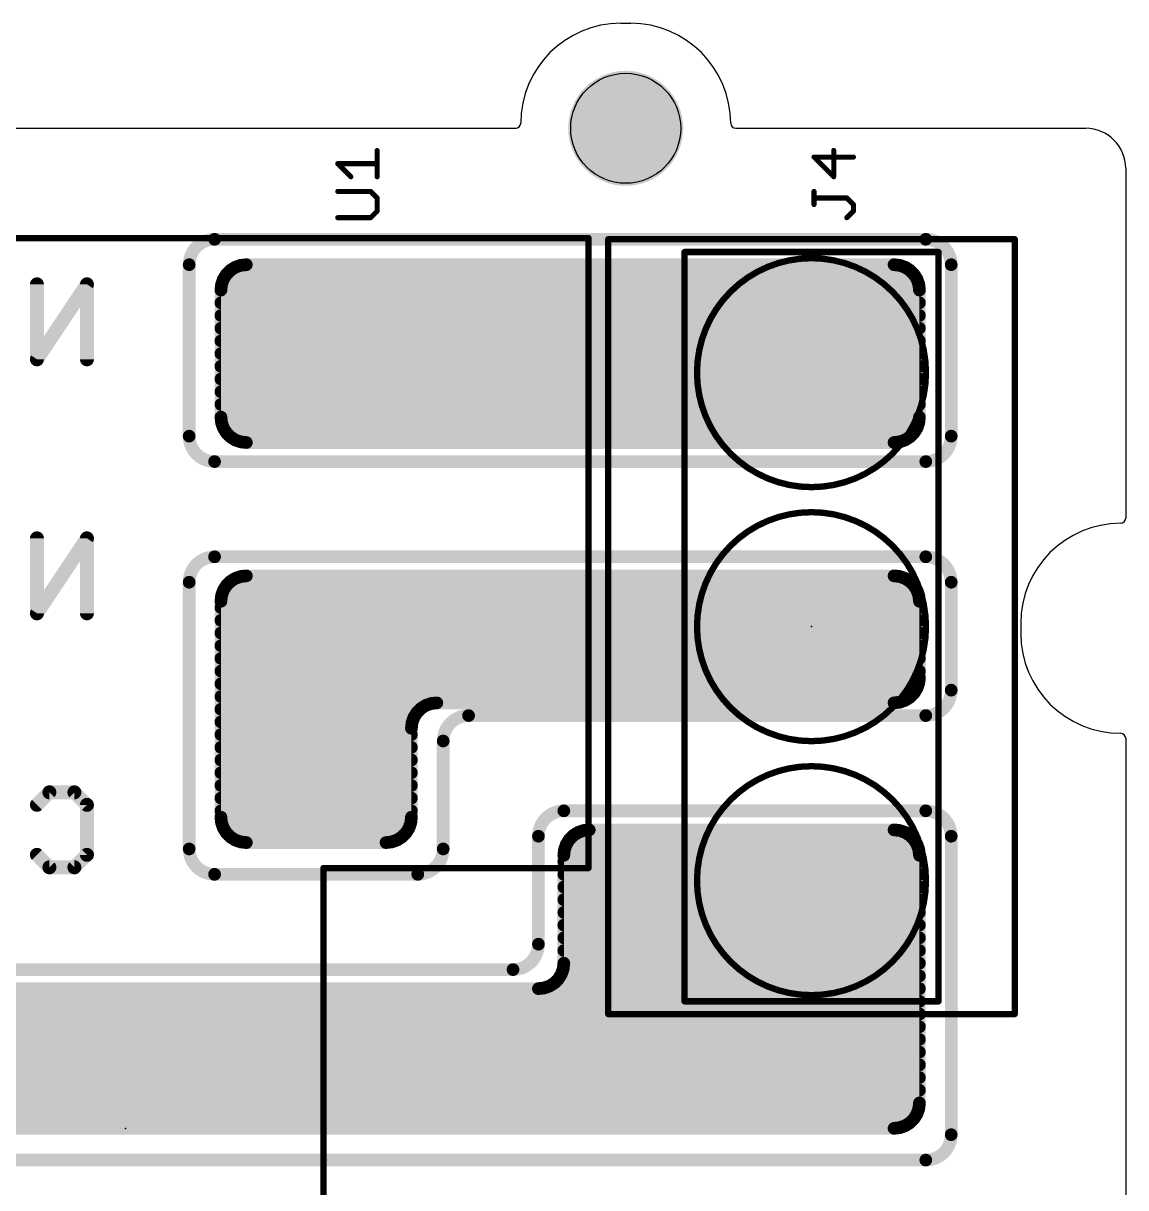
# Model space of a CAD drawing. Extents: x -22.1 to 22.4, y -22.1 to 22.1.
# Drawn here: x -2.05 to 20, y -1.19 to 22.1 of the extents above; entities that cross this region are included whole.
import ezdxf

# ---------------------------------------------------------------- set-up
doc = ezdxf.new("R2010")
doc.units = 0
for name, color, linetype in [('16', 132, 'CONTINUOUS'), ('17', 122, 'CONTINUOUS'), ('20', 40, 'CONTINUOUS'), ('21', 251, 'CONTINUOUS'), ('22', 140, 'CONTINUOUS'), ('23', 53, 'CONTINUOUS'), ('25', 251, 'CONTINUOUS'), ('30', 140, 'CONTINUOUS')]:
    doc.layers.add(name, color=color, linetype=linetype)

# ---------------------------------------------------------------- blocks, each defined once
blk = doc.blocks.new('SQUAREP')
blk.add_solid([(-0.5, -0.5), (0.5, -0.5), (-0.5, 0.5), (0.5, 0.5)])
blk = doc.blocks.new('ROUNDP')
at = {"const_width": 0.5}
blk.add_lwpolyline([(0, -0.25, 1), (0, 0.25, 1), (0, -0.25)], format="xyb", dxfattribs=at)

msp = doc.modelspace()

# ---------------------------------------------------------------- linework, layer by layer
at = {"layer": '16'}
for points, const_width in [([(1.778, 17.78, 0.4142), (1.27, 17.272)], 0.254), ([(1.778, 17.8435, 1), (1.778, 17.7165)], 0.127), ([(1.778, 17.7165, 1), (1.778, 17.8435)], 0.127), ([(16.51, 17.272, 0.4142), (16.002, 17.78)], 0.254), ([(16.002, 17.8435, 1), (16.002, 17.7165)], 0.127), ([(16.002, 17.7165, 1), (16.002, 17.8435)], 0.127), ([(1.3335, 17.272, 1), (1.2065, 17.272)], 0.127), ([(1.2065, 17.272, 1), (1.3335, 17.272)], 0.127), ([(16.5735, 17.272, 1), (16.4465, 17.272)], 0.127), ([(16.4465, 17.272, 1), (16.5735, 17.272)], 0.127), ([(1.27, 13.843, 0.4142), (1.778, 13.335)], 0.254), ([(1.3335, 13.843, 1), (1.2065, 13.843)], 0.127), ([(1.2065, 13.843, 1), (1.3335, 13.843)], 0.127), ([(16.002, 13.335, 0.4142), (16.51, 13.843)], 0.254), ([(16.5735, 13.843, 1), (16.4465, 13.843)], 0.127), ([(16.4465, 13.843, 1), (16.5735, 13.843)], 0.127), ([(1.778, 13.3985, 1), (1.778, 13.2715)], 0.127), ([(1.778, 13.2715, 1), (1.778, 13.3985)], 0.127), ([(16.002, 13.3985, 1), (16.002, 13.2715)], 0.127), ([(16.002, 13.2715, 1), (16.002, 13.3985)], 0.127), ([(1.778, 11.43, 0.4142), (1.27, 10.922)], 0.254), ([(1.778, 11.4935, 1), (1.778, 11.3665)], 0.127), ([(1.778, 11.3665, 1), (1.778, 11.4935)], 0.127), ([(16.51, 10.922, 0.4142), (16.002, 11.43)], 0.254), ([(16.002, 11.4935, 1), (16.002, 11.3665)], 0.127), ([(16.002, 11.3665, 1), (16.002, 11.4935)], 0.127), ([(1.3335, 10.922, 1), (1.2065, 10.922)], 0.127), ([(1.2065, 10.922, 1), (1.3335, 10.922)], 0.127), ([(16.5735, 10.922, 1), (16.4465, 10.922)], 0.127), ([(16.4465, 10.922, 1), (16.5735, 10.922)], 0.127), ([(16.002, 8.255, 0.4142), (16.51, 8.763)], 0.254), ([(16.5735, 8.763, 1), (16.4465, 8.763)], 0.127), ([(16.4465, 8.763, 1), (16.5735, 8.763)], 0.127), ([(6.858, 8.255, 0.4142), (6.35, 7.747)], 0.254), ([(6.858, 8.3185, 1), (6.858, 8.1915)], 0.127), ([(6.858, 8.1915, 1), (6.858, 8.3185)], 0.127), ([(16.002, 8.3185, 1), (16.002, 8.1915)], 0.127), ([(16.002, 8.1915, 1), (16.002, 8.3185)], 0.127), ([(6.4135, 7.747, 1), (6.2865, 7.747)], 0.127), ([(6.2865, 7.747, 1), (6.4135, 7.747)], 0.127), ([(8.763, 6.35, 0.4142), (8.255, 5.842)], 0.254), ([(8.763, 6.4135, 1), (8.763, 6.2865)], 0.127), ([(8.763, 6.2865, 1), (8.763, 6.4135)], 0.127), ([(16.51, 5.842, 0.4142), (16.002, 6.35)], 0.254), ([(16.002, 6.4135, 1), (16.002, 6.2865)], 0.127), ([(16.002, 6.2865, 1), (16.002, 6.4135)], 0.127), ([(8.3185, 5.842, 1), (8.1915, 5.842)], 0.127), ([(8.1915, 5.842, 1), (8.3185, 5.842)], 0.127), ([(16.5735, 5.842, 1), (16.4465, 5.842)], 0.127), ([(16.4465, 5.842, 1), (16.5735, 5.842)], 0.127), ([(1.27, 5.588, 0.4142), (1.778, 5.08)], 0.254), ([(1.3335, 5.588, 1), (1.2065, 5.588)], 0.127), ([(1.2065, 5.588, 1), (1.3335, 5.588)], 0.127), ([(5.842, 5.08, 0.4142), (6.35, 5.588)], 0.254), ([(6.4135, 5.588, 1), (6.2865, 5.588)], 0.127), ([(6.2865, 5.588, 1), (6.4135, 5.588)], 0.127), ([(1.778, 5.1435, 1), (1.778, 5.0165)], 0.127), ([(1.778, 5.0165, 1), (1.778, 5.1435)], 0.127), ([(5.842, 5.1435, 1), (5.842, 5.0165)], 0.127), ([(5.842, 5.0165, 1), (5.842, 5.1435)], 0.127), ([(7.747, 3.175, 0.4142), (8.255, 3.683)], 0.254), ([(8.3185, 3.683, 1), (8.1915, 3.683)], 0.127), ([(8.1915, 3.683, 1), (8.3185, 3.683)], 0.127), ([(7.747, 3.2385, 1), (7.747, 3.1115)], 0.127), ([(7.747, 3.1115, 1), (7.747, 3.2385)], 0.127), ([(16.002, -0.635, 0.4142), (16.51, -0.127)], 0.254), ([(16.5735, -0.127, 1), (16.4465, -0.127)], 0.127), ([(16.4465, -0.127, 1), (16.5735, -0.127)], 0.127), ([(16.002, -0.5715, 1), (16.002, -0.6985)], 0.127), ([(16.002, -0.6985, 1), (16.002, -0.5715)], 0.127)]:
    msp.add_lwpolyline(points, format="xyb", dxfattribs=dict(at, const_width=const_width))
at = {"layer": '16', "const_width": 0.254}
for points in [[(1.778, 17.78), (16.002, 17.78)], [(1.27, 13.843), (1.27, 17.272)], [(16.51, 17.272), (16.51, 13.843)], [(16.002, 13.335), (1.778, 13.335)], [(1.778, 11.43), (16.002, 11.43)], [(1.27, 5.588), (1.27, 10.922)], [(16.51, 10.922), (16.51, 8.763)], [(16.002, 8.255), (6.858, 8.255)], [(6.35, 7.747), (6.35, 5.588)], [(16.002, 6.35), (8.763, 6.35)], [(8.255, 5.842), (8.255, 3.683)], [(16.51, -0.127), (16.51, 5.842)], [(5.842, 5.08), (1.778, 5.08)], [(7.747, 3.175), (-10.795, 3.175)], [(-16.002, -0.635), (16.002, -0.635)]]:
    msp.add_lwpolyline(points, dxfattribs=at)
at = {"layer": '20'}
for p, q in [((9.9, 22.1), (10.1, 22.1)), ((-7.8, 20), (7.8, 20)), ((12.2, 20), (19.2, 20)), ((20, 19.2), (20, 12.2)), ((17.9, 10.1), (17.9, 9.9)), ((20, 7.8), (20, -7.8))]:
    msp.add_line(p, q, dxfattribs=at)
msp.add_circle((10, 20), 1.1, dxfattribs=at)
for centre, radius, start, end in [((9.9, 20.1), 2, 90, 180), ((10.1, 20.1), 2, 0, 90), ((7.8, 20.1), 0.1, 270, 0), ((12.2, 20.1), 0.1, 180, 270), ((19.2, 19.2), 0.8, 0, 90), ((19.9, 12.2), 0.1, 270, 0), ((19.9, 10.1), 2, 90, 180), ((19.9, 9.9), 2, 180, 270), ((19.9, 7.8), 0.1, 0, 90)]:
    msp.add_arc(centre, radius, start, end, dxfattribs=at)
at = {"layer": '21', "const_width": 0.127}
for points in [[(-18.145, 17.805), (9.255, 17.805)], [(9.255, 17.805), (9.255, 5.205)], [(9.652, 17.78), (17.78, 17.78)], [(9.652, 2.286), (9.652, 17.78)], [(17.78, 17.78), (17.78, 2.286)], [(11.176, 17.526), (16.256, 17.526)], [(11.176, 2.54), (11.176, 17.526)], [(16.256, 17.526), (16.256, 2.54)], [(9.255, 5.205), (3.955, 5.205)], [(3.955, 5.205), (3.955, -13.995)], [(16.256, 2.54), (11.176, 2.54)], [(17.78, 2.286), (9.652, 2.286)]]:
    msp.add_lwpolyline(points, dxfattribs=at)
at = {"layer": '21'}
for points, const_width in [([(9.2868, 17.805, 1), (9.2233, 17.805)], 0.0635), ([(9.255, 17.7733, 1), (9.255, 17.8367)], 0.0635), ([(9.652, 17.8117, 1), (9.652, 17.7483)], 0.0635), ([(9.6838, 17.78, 1), (9.6203, 17.78)], 0.0635), ([(17.8117, 17.78, 1), (17.7483, 17.78)], 0.0635), ([(17.78, 17.7483, 1), (17.78, 17.8117)], 0.0635), ([(11.2078, 17.526, 1), (11.1442, 17.526)], 0.0635), ([(11.176, 17.5577, 1), (11.176, 17.4943)], 0.0635), ([(13.716, 12.8235, 1), (13.716, 17.4025, 1), (13.716, 12.8235)], 0.127), ([(16.2877, 17.526, 1), (16.2243, 17.526)], 0.0635), ([(16.256, 17.4943, 1), (16.256, 17.5577)], 0.0635), ([(13.716, 7.7435, 1), (13.716, 12.3225, 1), (13.716, 7.7435)], 0.127), ([(13.716, 2.6635, 1), (13.716, 7.2425, 1), (13.716, 2.6635)], 0.127), ([(3.9868, 5.205, 1), (3.9232, 5.205)], 0.0635), ([(3.955, 5.2367, 1), (3.955, 5.1733)], 0.0635), ([(9.2233, 5.205, 1), (9.2868, 5.205)], 0.0635), ([(9.255, 5.1733, 1), (9.255, 5.2367)], 0.0635), ([(11.176, 2.5718, 1), (11.176, 2.5082)], 0.0635), ([(11.1442, 2.54, 1), (11.2078, 2.54)], 0.0635), ([(16.2243, 2.54, 1), (16.2877, 2.54)], 0.0635), ([(16.256, 2.5082, 1), (16.256, 2.5718)], 0.0635), ([(9.652, 2.3178, 1), (9.652, 2.2542)], 0.0635), ([(17.78, 2.2542, 1), (17.78, 2.3178)], 0.0635), ([(9.6203, 2.286, 1), (9.6838, 2.286)], 0.0635), ([(17.7483, 2.286, 1), (17.8117, 2.286)], 0.0635)]:
    msp.add_lwpolyline(points, format="xyb", dxfattribs=dict(at, const_width=const_width))
at = {"layer": '22', "const_width": 0.2794}
for points in [[(-0.7747, 16.8796), (-1.7746, 15.3797)], [(-1.7746, 15.3797), (-1.7746, 16.8796)], [(-0.7747, 15.3797), (-0.7747, 16.8796)], [(-0.7747, 11.7996), (-1.7746, 10.2997)], [(-1.7746, 10.2997), (-1.7746, 11.7996)], [(-0.7747, 10.2997), (-0.7747, 11.7996)], [(-1.7746, 6.4696), (-1.5246, 6.7196)], [(-1.5246, 6.7196), (-1.0247, 6.7196)], [(-1.0247, 6.7196), (-0.7747, 6.4696)], [(-0.7747, 6.4696), (-0.7747, 5.4697)], [(-1.5246, 5.2197), (-1.7746, 5.4697)], [(-0.7747, 5.4697), (-1.0247, 5.2197)], [(-1.0247, 5.2197), (-1.5246, 5.2197)]]:
    msp.add_lwpolyline(points, dxfattribs=at)
at = {"layer": '22', "const_width": 0.1397}
for points in [[(-1.7048, 16.8796, 1), (-1.8445, 16.8796)], [(-0.7049, 16.8796, 1), (-0.8446, 16.8796)], [(-0.7166, 16.8408, 1), (-0.8328, 16.9183)], [(-1.8327, 15.4184, 1), (-1.7165, 15.341)], [(-1.8445, 15.3797, 1), (-1.7048, 15.3797)], [(-0.8446, 15.3797, 1), (-0.7049, 15.3797)], [(-1.7048, 11.7996, 1), (-1.8445, 11.7996)], [(-0.7049, 11.7996, 1), (-0.8446, 11.7996)], [(-0.7166, 11.7608, 1), (-0.8328, 11.8383)], [(-1.8327, 10.3384, 1), (-1.7165, 10.261)], [(-1.8445, 10.2997, 1), (-1.7048, 10.2997)], [(-0.8446, 10.2997, 1), (-0.7049, 10.2997)], [(-1.5246, 6.7894, 1), (-1.5246, 6.6497)], [(-1.4752, 6.6702, 1), (-1.574, 6.769)], [(-0.9753, 6.769, 1), (-1.0741, 6.6702)], [(-1.0247, 6.6497, 1), (-1.0247, 6.7894)], [(-1.824, 6.519, 1), (-1.7252, 6.4202)], [(-0.7049, 6.4696, 1), (-0.8446, 6.4696)], [(-0.8241, 6.4202, 1), (-0.7253, 6.519)], [(-1.7252, 5.5191, 1), (-1.824, 5.4203)], [(-0.7253, 5.4203, 1), (-0.8241, 5.5191)], [(-1.5246, 5.2896, 1), (-1.5246, 5.1499)], [(-1.0247, 5.1499, 1), (-1.0247, 5.2896)], [(-0.8446, 5.4697, 1), (-0.7049, 5.4697)], [(-1.574, 5.1703, 1), (-1.4752, 5.2691)], [(-1.0741, 5.2691, 1), (-0.9753, 5.1703)]]:
    msp.add_lwpolyline(points, format="xyb", dxfattribs=at)
at = {"layer": '23'}
for p in [(13.716, 10.033), (0, 0)]:
    msp.add_point(p, dxfattribs=at)
at = {"layer": '25', "const_width": 0.1016}
for points in [[(5.0292, 19.0304), (5.0292, 19.5558)], [(14.1602, 19.0304), (14.1602, 19.5558)], [(4.5038, 19.0304), (4.2411, 19.2931)], [(4.2411, 19.2931), (5.0292, 19.2931)], [(14.5542, 19.4244), (13.7661, 19.4244)], [(13.7661, 19.4244), (14.1602, 19.0304)], [(4.8979, 18.7372), (4.2411, 18.7372)], [(5.0292, 18.6058), (4.8979, 18.7372)], [(5.0292, 18.3431), (5.0292, 18.6058)], [(13.7661, 18.4745), (13.7661, 18.7372)], [(14.4229, 18.6058), (13.7661, 18.6058)], [(14.5542, 18.4745), (14.4229, 18.6058)], [(14.5542, 18.3431), (14.5542, 18.4745)], [(4.2411, 18.2118), (4.8979, 18.2118)], [(4.8979, 18.2118), (5.0292, 18.3431)], [(14.4229, 18.2118), (14.5542, 18.3431)]]:
    msp.add_lwpolyline(points, dxfattribs=at)
at = {"layer": '25', "const_width": 0.0508}
for points in [[(5.0546, 19.5558, 1), (5.0038, 19.5558)], [(14.1856, 19.5558, 1), (14.1348, 19.5558)], [(4.2411, 19.3185, 1), (4.2411, 19.2677)], [(4.2591, 19.311, 1), (4.2232, 19.2751)], [(5.0292, 19.2677, 1), (5.0292, 19.3185)], [(13.7661, 19.4498, 1), (13.7661, 19.399)], [(13.7841, 19.4424, 1), (13.7482, 19.4065)], [(14.5542, 19.399, 1), (14.5542, 19.4498)], [(4.4859, 19.0124, 1), (4.5218, 19.0483)], [(5.0038, 19.0304, 1), (5.0546, 19.0304)], [(14.1348, 19.0304, 1), (14.1856, 19.0304)], [(14.1422, 19.0124, 1), (14.1781, 19.0483)], [(4.2411, 18.7626, 1), (4.2411, 18.7118)], [(4.9158, 18.7551, 1), (4.8799, 18.7192)], [(4.8979, 18.7118, 1), (4.8979, 18.7626)], [(5.0546, 18.6058, 1), (5.0038, 18.6058)], [(5.0112, 18.5879, 1), (5.0472, 18.6238)], [(13.7915, 18.7372, 1), (13.7407, 18.7372)], [(13.7661, 18.6312, 1), (13.7661, 18.5804)], [(14.4408, 18.6238, 1), (14.4049, 18.5879)], [(14.4229, 18.5804, 1), (14.4229, 18.6312)], [(13.7407, 18.4745, 1), (13.7915, 18.4745)], [(14.5796, 18.4745, 1), (14.5288, 18.4745)], [(14.5362, 18.4565, 1), (14.5722, 18.4925)], [(4.2411, 18.2372, 1), (4.2411, 18.1864)], [(4.8799, 18.2298, 1), (4.9158, 18.1938)], [(4.8979, 18.1864, 1), (4.8979, 18.2372)], [(5.0038, 18.3431, 1), (5.0546, 18.3431)], [(5.0472, 18.3252, 1), (5.0112, 18.3611)], [(14.4049, 18.2298, 1), (14.4408, 18.1938)], [(14.5288, 18.3431, 1), (14.5796, 18.3431)], [(14.5722, 18.3252, 1), (14.5362, 18.3611)]]:
    msp.add_lwpolyline(points, format="xyb", dxfattribs=at)
at = {"layer": '30'}
for points, const_width in [([(10, 19.4246, 1), (10, 20.5754, 1), (10, 19.4246)], 1.1508), ([(2.0625, 17.2149, 1), (2.13, 17.1074)], 0.127), ([(2.1412, 17.1163, 1), (2.0514, 17.2061)], 0.127), ([(2.1716, 17.2816, 1), (2.2136, 17.1618)], 0.127), ([(2.2264, 17.1679, 1), (2.1588, 17.2755)], 0.127), ([(2.2928, 17.3224, 1), (2.3071, 17.1962)], 0.127), ([(2.3209, 17.1993, 1), (2.279, 17.3192)], 0.127), ([(2.413, 17.3355, 1), (2.413, 17.2085)], 0.127), ([(2.4201, 17.2089, 1), (2.4059, 17.3351)], 0.127), ([(15.3741, 17.3351, 1), (15.3599, 17.2089)], 0.127), ([(15.367, 17.2085, 1), (15.367, 17.3355)], 0.127), ([(15.501, 17.3192, 1), (15.4591, 17.1993)], 0.127), ([(15.4729, 17.1962, 1), (15.4872, 17.3224)], 0.127), ([(15.6212, 17.2755, 1), (15.5536, 17.1679)], 0.127), ([(15.5664, 17.1618, 1), (15.6084, 17.2816)], 0.127), ([(15.7286, 17.2061, 1), (15.6388, 17.1163)], 0.127), ([(15.65, 17.1074, 1), (15.7175, 17.2149)], 0.127), ([(1.9808, 16.8699, 1), (1.8546, 16.8842)], 0.127), ([(1.9015, 17.0182, 1), (2.0091, 16.9506)], 0.127), ([(2.0152, 16.9634, 1), (1.8954, 17.0054)], 0.127), ([(1.9764, 17.0815, 1), (1.9764, 16.9545)], 0.127), ([(1.9709, 17.1256, 1), (2.0607, 17.0358)], 0.127), ([(2.0696, 17.047, 1), (1.9621, 17.1145)], 0.127), ([(15.8179, 17.1145, 1), (15.7104, 17.047)], 0.127), ([(15.7193, 17.0358, 1), (15.8091, 17.1256)], 0.127), ([(15.8846, 17.0054, 1), (15.7648, 16.9634)], 0.127), ([(15.7709, 16.9506, 1), (15.8785, 17.0182)], 0.127), ([(15.9254, 16.8842, 1), (15.7992, 16.8699)], 0.127), ([(15.8036, 16.9545, 1), (15.8036, 17.0815)], 0.127), ([(1.9685, 16.764, 1), (1.8415, 16.764)], 0.127), ([(1.905, 16.8275, 1), (1.905, 16.7005)], 0.127), ([(1.8419, 16.7711, 1), (1.9681, 16.7569)], 0.127), ([(1.8578, 16.898, 1), (1.9777, 16.8561)], 0.127), ([(15.8023, 16.8561, 1), (15.9222, 16.898)], 0.127), ([(15.9385, 16.764, 1), (15.8115, 16.764)], 0.127), ([(15.8119, 16.7569, 1), (15.9381, 16.7711)], 0.127), ([(15.875, 16.7005, 1), (15.875, 16.8275)], 0.127), ([(1.905, 16.5735, 1), (1.905, 16.4465)], 0.127), ([(15.875, 16.4465, 1), (15.875, 16.5735)], 0.127), ([(1.905, 16.3195, 1), (1.905, 16.1925)], 0.127), ([(15.875, 16.1925, 1), (15.875, 16.3195)], 0.127), ([(1.905, 16.0655, 1), (1.905, 15.9385)], 0.127), ([(15.875, 15.9385, 1), (15.875, 16.0655)], 0.127), ([(1.905, 15.8115, 1), (1.905, 15.6845)], 0.127), ([(15.875, 15.6845, 1), (15.875, 15.8115)], 0.127), ([(1.905, 15.5575, 1), (1.905, 15.4305)], 0.127), ([(15.875, 15.4305, 1), (15.875, 15.5575)], 0.127), ([(1.905, 15.3035, 1), (1.905, 15.1765)], 0.127), ([(15.875, 15.1765, 1), (15.875, 15.3035)], 0.127), ([(1.905, 15.0495, 1), (1.905, 14.9225)], 0.127), ([(15.875, 14.9225, 1), (15.875, 15.0495)], 0.127), ([(1.905, 14.7955, 1), (1.905, 14.6685)], 0.127), ([(15.875, 14.6685, 1), (15.875, 14.7955)], 0.127), ([(1.905, 14.5415, 1), (1.905, 14.4145)], 0.127), ([(15.875, 14.4145, 1), (15.875, 14.5415)], 0.127), ([(1.9681, 14.2311, 1), (1.8419, 14.2169)], 0.127), ([(1.905, 14.2875, 1), (1.905, 14.1605)], 0.127), ([(1.8415, 14.224, 1), (1.9685, 14.224)], 0.127), ([(1.9777, 14.1319, 1), (1.8578, 14.09)], 0.127), ([(15.9222, 14.09, 1), (15.8023, 14.1319)], 0.127), ([(15.8115, 14.224, 1), (15.9385, 14.224)], 0.127), ([(15.9381, 14.2169, 1), (15.8119, 14.2311)], 0.127), ([(15.875, 14.1605, 1), (15.875, 14.2875)], 0.127), ([(1.8546, 14.1038, 1), (1.9808, 14.1181)], 0.127), ([(2.0091, 14.0374, 1), (1.9015, 13.9698)], 0.127), ([(1.8954, 13.9826, 1), (2.0152, 14.0246)], 0.127), ([(1.9764, 14.0335, 1), (1.9764, 13.9065)], 0.127), ([(2.0607, 13.9522, 1), (1.9709, 13.8624)], 0.127), ([(1.9621, 13.8735, 1), (2.0696, 13.941)], 0.127), ([(15.7104, 13.941, 1), (15.8179, 13.8735)], 0.127), ([(15.8091, 13.8624, 1), (15.7193, 13.9522)], 0.127), ([(15.7648, 14.0246, 1), (15.8846, 13.9826)], 0.127), ([(15.8785, 13.9698, 1), (15.7709, 14.0374)], 0.127), ([(15.7992, 14.1181, 1), (15.9254, 14.1038)], 0.127), ([(15.8036, 13.9065, 1), (15.8036, 14.0335)], 0.127), ([(2.13, 13.8806, 1), (2.0625, 13.7731)], 0.127), ([(2.0514, 13.7819, 1), (2.1412, 13.8717)], 0.127), ([(2.2136, 13.8262, 1), (2.1716, 13.7064)], 0.127), ([(2.1588, 13.7125, 1), (2.2264, 13.8201)], 0.127), ([(2.3071, 13.7918, 1), (2.2928, 13.6656)], 0.127), ([(2.279, 13.6688, 1), (2.3209, 13.7887)], 0.127), ([(2.413, 13.7795, 1), (2.413, 13.6525)], 0.127), ([(2.413, 13.7795, 1), (2.413, 13.6525)], 0.127), ([(2.4059, 13.6529, 1), (2.4201, 13.7791)], 0.127), ([(15.3599, 13.7791, 1), (15.3741, 13.6529)], 0.127), ([(15.367, 13.6525, 1), (15.367, 13.7795)], 0.127), ([(15.367, 13.6525, 1), (15.367, 13.7795)], 0.127), ([(15.4591, 13.7887, 1), (15.501, 13.6688)], 0.127), ([(15.4872, 13.6656, 1), (15.4729, 13.7918)], 0.127), ([(15.5536, 13.8201, 1), (15.6212, 13.7125)], 0.127), ([(15.6084, 13.7064, 1), (15.5664, 13.8262)], 0.127), ([(15.6388, 13.8717, 1), (15.7286, 13.7819)], 0.127), ([(15.7175, 13.7731, 1), (15.65, 13.8806)], 0.127), ([(1.9709, 10.9026, 1), (2.0607, 10.8128)], 0.127), ([(2.0696, 10.824, 1), (1.9621, 10.8915)], 0.127), ([(2.0801, 10.9855, 1), (2.0801, 10.8585)], 0.127), ([(2.0625, 10.9919, 1), (2.13, 10.8844)], 0.127), ([(2.1412, 10.8933, 1), (2.0514, 10.9831)], 0.127), ([(2.1716, 11.0586, 1), (2.2136, 10.9388)], 0.127), ([(2.2264, 10.9449, 1), (2.1588, 11.0525)], 0.127), ([(2.2928, 11.0994, 1), (2.3071, 10.9732)], 0.127), ([(2.3209, 10.9763, 1), (2.279, 11.0962)], 0.127), ([(2.413, 11.1125, 1), (2.413, 10.9855)], 0.127), ([(2.4201, 10.9859, 1), (2.4059, 11.1121)], 0.127), ([(15.3741, 11.1121, 1), (15.3599, 10.9859)], 0.127), ([(15.367, 10.9855, 1), (15.367, 11.1125)], 0.127), ([(15.501, 11.0962, 1), (15.4591, 10.9763)], 0.127), ([(15.4729, 10.9732, 1), (15.4872, 11.0994)], 0.127), ([(15.6212, 11.0525, 1), (15.5536, 10.9449)], 0.127), ([(15.5664, 10.9388, 1), (15.6084, 11.0586)], 0.127), ([(15.7286, 10.9831, 1), (15.6388, 10.8933)], 0.127), ([(15.65, 10.8844, 1), (15.7175, 10.9919)], 0.127), ([(15.6999, 10.8585, 1), (15.6999, 10.9855)], 0.127), ([(15.8179, 10.8915, 1), (15.7104, 10.824)], 0.127), ([(15.7193, 10.8128, 1), (15.8091, 10.9026)], 0.127), ([(1.8578, 10.675, 1), (1.9777, 10.6331)], 0.127), ([(1.9808, 10.6469, 1), (1.8546, 10.6612)], 0.127), ([(1.9226, 10.7315, 1), (1.9226, 10.6045)], 0.127), ([(1.9015, 10.7952, 1), (2.0091, 10.7276)], 0.127), ([(2.0152, 10.7404, 1), (1.8954, 10.7824)], 0.127), ([(15.8846, 10.7824, 1), (15.7648, 10.7404)], 0.127), ([(15.7709, 10.7276, 1), (15.8785, 10.7952)], 0.127), ([(15.9254, 10.6612, 1), (15.7992, 10.6469)], 0.127), ([(15.8023, 10.6331, 1), (15.9222, 10.675)], 0.127), ([(15.8574, 10.6045, 1), (15.8574, 10.7315)], 0.127), ([(1.9685, 10.541, 1), (1.8415, 10.541)], 0.127), ([(1.8419, 10.5481, 1), (1.9681, 10.5339)], 0.127), ([(1.905, 10.4775, 1), (1.905, 10.3505)], 0.127), ([(15.9385, 10.541, 1), (15.8115, 10.541)], 0.127), ([(15.8119, 10.5339, 1), (15.9381, 10.5481)], 0.127), ([(15.875, 10.3505, 1), (15.875, 10.4775)], 0.127), ([(1.905, 10.2235, 1), (1.905, 10.0965)], 0.127), ([(15.875, 10.0965, 1), (15.875, 10.2235)], 0.127), ([(1.905, 9.9695, 1), (1.905, 9.8425)], 0.127), ([(15.875, 9.8425, 1), (15.875, 9.9695)], 0.127), ([(1.905, 9.7155, 1), (1.905, 9.5885)], 0.127), ([(15.875, 9.5885, 1), (15.875, 9.7155)], 0.127), ([(1.905, 9.4615, 1), (1.905, 9.3345)], 0.127), ([(15.875, 9.3345, 1), (15.875, 9.4615)], 0.127), ([(1.905, 9.2075, 1), (1.905, 9.0805)], 0.127), ([(15.9381, 9.0099, 1), (15.8119, 9.0241)], 0.127), ([(15.875, 9.0805, 1), (15.875, 9.2075)], 0.127), ([(1.905, 8.9535, 1), (1.905, 8.8265)], 0.127), ([(15.7648, 8.8176, 1), (15.8846, 8.7756)], 0.127), ([(15.8785, 8.7628, 1), (15.7709, 8.8304)], 0.127), ([(15.7992, 8.9111, 1), (15.9254, 8.8968)], 0.127), ([(15.9222, 8.883, 1), (15.8023, 8.9249)], 0.127), ([(15.8115, 9.017, 1), (15.9385, 9.017)], 0.127), ([(15.8574, 8.8265, 1), (15.8574, 8.9535)], 0.127), ([(1.905, 8.6995, 1), (1.905, 8.5725)], 0.127), ([(6.1028, 8.5594, 1), (6.1171, 8.4332)], 0.127), ([(6.1309, 8.4363, 1), (6.089, 8.5562)], 0.127), ([(6.223, 8.5725, 1), (6.223, 8.4455)], 0.127), ([(6.2301, 8.4459, 1), (6.2159, 8.5721)], 0.127), ([(15.3599, 8.5721, 1), (15.3741, 8.4459)], 0.127), ([(15.367, 8.4455, 1), (15.367, 8.5725)], 0.127), ([(15.4591, 8.5817, 1), (15.501, 8.4618)], 0.127), ([(15.4872, 8.4586, 1), (15.4729, 8.5848)], 0.127), ([(15.5536, 8.6131, 1), (15.6212, 8.5055)], 0.127), ([(15.6084, 8.4994, 1), (15.5664, 8.6192)], 0.127), ([(15.6388, 8.6647, 1), (15.7286, 8.5749)], 0.127), ([(15.7175, 8.5661, 1), (15.65, 8.6736)], 0.127), ([(15.6999, 8.5725, 1), (15.6999, 8.6995)], 0.127), ([(15.7104, 8.734, 1), (15.8179, 8.6665)], 0.127), ([(15.8091, 8.6554, 1), (15.7193, 8.7452)], 0.127), ([(1.905, 8.4455, 1), (1.905, 8.3185)], 0.127), ([(5.7809, 8.3626, 1), (5.8707, 8.2728)], 0.127), ([(5.8796, 8.284, 1), (5.7721, 8.3515)], 0.127), ([(5.8725, 8.4519, 1), (5.94, 8.3444)], 0.127), ([(5.9512, 8.3533, 1), (5.8614, 8.4431)], 0.127), ([(5.8901, 8.3185, 1), (5.8901, 8.4455)], 0.127), ([(5.9816, 8.5186, 1), (6.0236, 8.3988)], 0.127), ([(6.0364, 8.4049, 1), (5.9688, 8.5125)], 0.127), ([(1.905, 8.1915, 1), (1.905, 8.0645)], 0.127), ([(5.6678, 8.135, 1), (5.7877, 8.0931)], 0.127), ([(5.7908, 8.1069, 1), (5.6646, 8.1212)], 0.127), ([(5.7115, 8.2552, 1), (5.8191, 8.1876)], 0.127), ([(5.8252, 8.2004, 1), (5.7054, 8.2424)], 0.127), ([(5.7326, 8.0645, 1), (5.7326, 8.1915)], 0.127), ([(1.905, 7.9375, 1), (1.905, 7.8105)], 0.127), ([(5.7785, 8.001, 1), (5.6515, 8.001)], 0.127), ([(5.6519, 8.0081, 1), (5.7781, 7.9939)], 0.127), ([(5.715, 7.8105, 1), (5.715, 7.9375)], 0.127), ([(1.905, 7.6835, 1), (1.905, 7.5565)], 0.127), ([(5.715, 7.5565, 1), (5.715, 7.6835)], 0.127), ([(1.905, 7.4295, 1), (1.905, 7.3025)], 0.127), ([(5.715, 7.3025, 1), (5.715, 7.4295)], 0.127), ([(1.905, 7.1755, 1), (1.905, 7.0485)], 0.127), ([(5.715, 7.0485, 1), (5.715, 7.1755)], 0.127), ([(1.905, 6.9215, 1), (1.905, 6.7945)], 0.127), ([(5.715, 6.7945, 1), (5.715, 6.9215)], 0.127), ([(1.905, 6.6675, 1), (1.905, 6.5405)], 0.127), ([(5.715, 6.5405, 1), (5.715, 6.6675)], 0.127), ([(1.905, 6.4135, 1), (1.905, 6.2865)], 0.127), ([(1.9681, 6.2301, 1), (1.8419, 6.2159)], 0.127), ([(5.7781, 6.2159, 1), (5.6519, 6.2301)], 0.127), ([(5.715, 6.2865, 1), (5.715, 6.4135)], 0.127), ([(1.8415, 6.223, 1), (1.9685, 6.223)], 0.127), ([(1.9777, 6.1309, 1), (1.8578, 6.089)], 0.127), ([(1.8546, 6.1028, 1), (1.9808, 6.1171)], 0.127), ([(1.9226, 6.1595, 1), (1.9226, 6.0325)], 0.127), ([(2.0091, 6.0364, 1), (1.9015, 5.9688)], 0.127), ([(1.8954, 5.9816, 1), (2.0152, 6.0236)], 0.127), ([(5.6048, 6.0236, 1), (5.7246, 5.9816)], 0.127), ([(5.7185, 5.9688, 1), (5.6109, 6.0364)], 0.127), ([(5.6392, 6.1171, 1), (5.7654, 6.1028)], 0.127), ([(5.7622, 6.089, 1), (5.6423, 6.1309)], 0.127), ([(5.6515, 6.223, 1), (5.7785, 6.223)], 0.127), ([(5.6974, 6.0325, 1), (5.6974, 6.1595)], 0.127), ([(9.1508, 6.0194, 1), (9.1651, 5.8932)], 0.127), ([(9.1789, 5.8963, 1), (9.137, 6.0162)], 0.127), ([(9.271, 6.0325, 1), (9.271, 5.9055)], 0.127), ([(9.2781, 5.9059, 1), (9.2639, 6.0321)], 0.127), ([(15.3741, 6.0321, 1), (15.3599, 5.9059)], 0.127), ([(15.367, 5.9055, 1), (15.367, 6.0325)], 0.127), ([(15.501, 6.0162, 1), (15.4591, 5.8963)], 0.127), ([(15.4729, 5.8932, 1), (15.4872, 6.0194)], 0.127), ([(2.0607, 5.9512, 1), (1.9709, 5.8614)], 0.127), ([(1.9621, 5.8725, 1), (2.0696, 5.94)], 0.127), ([(2.0801, 5.9055, 1), (2.0801, 5.7785)], 0.127), ([(2.13, 5.8796, 1), (2.0625, 5.7721)], 0.127), ([(2.0514, 5.7809, 1), (2.1412, 5.8707)], 0.127), ([(2.2136, 5.8252, 1), (2.1716, 5.7054)], 0.127), ([(2.1588, 5.7115, 1), (2.2264, 5.8191)], 0.127), ([(2.3071, 5.7908, 1), (2.2928, 5.6646)], 0.127), ([(2.279, 5.6678, 1), (2.3209, 5.7877)], 0.127), ([(2.413, 5.7785, 1), (2.413, 5.6515)], 0.127), ([(2.4059, 5.6519, 1), (2.4201, 5.7781)], 0.127), ([(5.1999, 5.7781, 1), (5.2141, 5.6519)], 0.127), ([(5.207, 5.6515, 1), (5.207, 5.7785)], 0.127), ([(5.2991, 5.7877, 1), (5.341, 5.6678)], 0.127), ([(5.3272, 5.6646, 1), (5.3129, 5.7908)], 0.127), ([(5.3936, 5.8191, 1), (5.4612, 5.7115)], 0.127), ([(5.4484, 5.7054, 1), (5.4064, 5.8252)], 0.127), ([(5.4788, 5.8707, 1), (5.5686, 5.7809)], 0.127), ([(5.5575, 5.7721, 1), (5.49, 5.8796)], 0.127), ([(5.5399, 5.7785, 1), (5.5399, 5.9055)], 0.127), ([(5.5504, 5.94, 1), (5.6579, 5.8725)], 0.127), ([(5.6491, 5.8614, 1), (5.5593, 5.9512)], 0.127), ([(8.8289, 5.8226, 1), (8.9187, 5.7328)], 0.127), ([(8.9276, 5.744, 1), (8.8201, 5.8115)], 0.127), ([(8.9381, 5.9055, 1), (8.9381, 5.7785)], 0.127), ([(8.9205, 5.9119, 1), (8.988, 5.8044)], 0.127), ([(8.9992, 5.8133, 1), (8.9094, 5.9031)], 0.127), ([(9.0296, 5.9786, 1), (9.0716, 5.8588)], 0.127), ([(9.0844, 5.8649, 1), (9.0168, 5.9725)], 0.127), ([(15.6212, 5.9725, 1), (15.5536, 5.8649)], 0.127), ([(15.5664, 5.8588, 1), (15.6084, 5.9786)], 0.127), ([(15.7286, 5.9031, 1), (15.6388, 5.8133)], 0.127), ([(15.65, 5.8044, 1), (15.7175, 5.9119)], 0.127), ([(15.6999, 5.7785, 1), (15.6999, 5.9055)], 0.127), ([(15.8179, 5.8115, 1), (15.7104, 5.744)], 0.127), ([(15.7193, 5.7328, 1), (15.8091, 5.8226)], 0.127), ([(8.7158, 5.595, 1), (8.8357, 5.5531)], 0.127), ([(8.8388, 5.5669, 1), (8.7126, 5.5812)], 0.127), ([(8.7806, 5.6515, 1), (8.7806, 5.5245)], 0.127), ([(8.7595, 5.7152, 1), (8.8671, 5.6476)], 0.127), ([(8.8732, 5.6604, 1), (8.7534, 5.7024)], 0.127), ([(15.8846, 5.7024, 1), (15.7648, 5.6604)], 0.127), ([(15.7709, 5.6476, 1), (15.8785, 5.7152)], 0.127), ([(15.9254, 5.5812, 1), (15.7992, 5.5669)], 0.127), ([(15.8023, 5.5531, 1), (15.9222, 5.595)], 0.127), ([(15.8574, 5.5245, 1), (15.8574, 5.6515)], 0.127), ([(8.8265, 5.461, 1), (8.6995, 5.461)], 0.127), ([(8.6999, 5.4681, 1), (8.8261, 5.4539)], 0.127), ([(8.763, 5.3975, 1), (8.763, 5.2705)], 0.127), ([(15.9385, 5.461, 1), (15.8115, 5.461)], 0.127), ([(15.8119, 5.4539, 1), (15.9381, 5.4681)], 0.127), ([(15.875, 5.2705, 1), (15.875, 5.3975)], 0.127), ([(8.763, 5.1435, 1), (8.763, 5.0165)], 0.127), ([(15.875, 5.0165, 1), (15.875, 5.1435)], 0.127), ([(8.763, 4.8895, 1), (8.763, 4.7625)], 0.127), ([(15.875, 4.7625, 1), (15.875, 4.8895)], 0.127), ([(8.763, 4.6355, 1), (8.763, 4.5085)], 0.127), ([(15.875, 4.5085, 1), (15.875, 4.6355)], 0.127), ([(8.763, 4.3815, 1), (8.763, 4.2545)], 0.127), ([(15.875, 4.2545, 1), (15.875, 4.3815)], 0.127), ([(8.763, 4.1275, 1), (8.763, 4.0005)], 0.127), ([(15.875, 4.0005, 1), (15.875, 4.1275)], 0.127), ([(8.763, 3.8735, 1), (8.763, 3.7465)], 0.127), ([(15.875, 3.7465, 1), (15.875, 3.8735)], 0.127), ([(8.763, 3.6195, 1), (8.763, 3.4925)], 0.127), ([(15.875, 3.4925, 1), (15.875, 3.6195)], 0.127), ([(8.8102, 3.168, 1), (8.6903, 3.2099)], 0.127), ([(8.763, 3.3655, 1), (8.763, 3.2385)], 0.127), ([(8.6995, 3.302, 1), (8.8265, 3.302)], 0.127), ([(8.8261, 3.2949, 1), (8.6999, 3.3091)], 0.127), ([(15.875, 3.2385, 1), (15.875, 3.3655)], 0.127), ([(8.6055, 2.8511, 1), (8.538, 2.9586)], 0.127), ([(8.5984, 3.019, 1), (8.7059, 2.9515)], 0.127), ([(8.6971, 2.9404, 1), (8.6073, 3.0302)], 0.127), ([(8.6916, 3.1115, 1), (8.6916, 2.9845)], 0.127), ([(8.6528, 3.1026, 1), (8.7726, 3.0606)], 0.127), ([(8.7665, 3.0478, 1), (8.6589, 3.1154)], 0.127), ([(8.6872, 3.1961, 1), (8.8134, 3.1818)], 0.127), ([(15.875, 2.9845, 1), (15.875, 3.1115)], 0.127), ([(8.255, 2.8575, 1), (8.255, 2.7305)], 0.127), ([(8.2479, 2.8571, 1), (8.2621, 2.7309)], 0.127), ([(8.255, 2.7305, 1), (8.255, 2.8575)], 0.127), ([(8.3471, 2.8667, 1), (8.389, 2.7468)], 0.127), ([(8.3752, 2.7436, 1), (8.3609, 2.8698)], 0.127), ([(8.4416, 2.8981, 1), (8.5092, 2.7905)], 0.127), ([(8.4964, 2.7844, 1), (8.4544, 2.9042)], 0.127), ([(8.5268, 2.9497, 1), (8.6166, 2.8599)], 0.127), ([(15.875, 2.7305, 1), (15.875, 2.8575)], 0.127), ([(15.875, 2.4765, 1), (15.875, 2.6035)], 0.127), ([(15.875, 2.2225, 1), (15.875, 2.3495)], 0.127), ([(15.875, 1.9685, 1), (15.875, 2.0955)], 0.127), ([(15.875, 1.7145, 1), (15.875, 1.8415)], 0.127), ([(15.875, 1.4605, 1), (15.875, 1.5875)], 0.127), ([(15.875, 1.2065, 1), (15.875, 1.3335)], 0.127), ([(15.875, 0.9525, 1), (15.875, 1.0795)], 0.127), ([(15.875, 0.6985, 1), (15.875, 0.8255)], 0.127), ([(15.9222, 0.374, 1), (15.8023, 0.4159)], 0.127), ([(15.8115, 0.508, 1), (15.9385, 0.508)], 0.127), ([(15.9381, 0.5009, 1), (15.8119, 0.5151)], 0.127), ([(15.875, 0.4445, 1), (15.875, 0.5715)], 0.127), ([(15.7175, 0.0571, 1), (15.65, 0.1646)], 0.127), ([(15.7104, 0.225, 1), (15.8179, 0.1575)], 0.127), ([(15.8091, 0.1464, 1), (15.7193, 0.2362)], 0.127), ([(15.7648, 0.3086, 1), (15.8846, 0.2666)], 0.127), ([(15.8785, 0.2538, 1), (15.7709, 0.3214)], 0.127), ([(15.7992, 0.4021, 1), (15.9254, 0.3878)], 0.127), ([(15.8036, 0.1905, 1), (15.8036, 0.3175)], 0.127), ([(15.3599, 0.0631, 1), (15.3741, -0.0631)], 0.127), ([(15.367, -0.0635, 1), (15.367, 0.0635)], 0.127), ([(15.367, -0.0635, 1), (15.367, 0.0635)], 0.127), ([(15.4591, 0.0727, 1), (15.501, -0.0472)], 0.127), ([(15.4872, -0.0504, 1), (15.4729, 0.0758)], 0.127), ([(15.5536, 0.1041, 1), (15.6212, -0.0035)], 0.127), ([(15.6084, -0.0096, 1), (15.5664, 0.1102)], 0.127), ([(15.6388, 0.1557, 1), (15.7286, 0.0659)], 0.127)]:
    msp.add_lwpolyline(points, format="xyb", dxfattribs=dict(at, const_width=const_width))
at = {"layer": '30', "const_width": 0.254}
for points in [[(2.0963, 17.1612), (2.0158, 17.0807)], [(2.1926, 17.2217), (2.0963, 17.1612)], [(2.3, 17.2593), (2.1926, 17.2217)], [(2.413, 17.272), (2.3, 17.2593)], [(15.367, 17.272), (2.413, 17.272)], [(15.48, 17.2593), (15.367, 17.272)], [(15.5874, 17.2217), (15.48, 17.2593)], [(15.6837, 17.1612), (15.5874, 17.2217)], [(15.7642, 17.0807), (15.6837, 17.1612)], [(1.9177, 16.877), (1.905, 16.764)], [(1.9553, 16.9844), (1.9177, 16.877)], [(2.0158, 17.0807), (1.9553, 16.9844)], [(1.9764, 17.018), (15.8036, 17.018)], [(15.8247, 16.9844), (15.7642, 17.0807)], [(15.8623, 16.877), (15.8247, 16.9844)], [(15.875, 16.764), (15.8623, 16.877)], [(1.905, 16.764), (1.905, 14.224)], [(1.905, 16.764), (15.875, 16.764)], [(15.875, 14.224), (15.875, 16.764)], [(1.905, 16.51), (15.875, 16.51)], [(1.905, 16.256), (15.875, 16.256)], [(1.905, 16.002), (15.875, 16.002)], [(1.905, 15.748), (15.875, 15.748)], [(1.905, 15.494), (15.875, 15.494)], [(1.905, 15.24), (15.875, 15.24)], [(1.905, 14.986), (15.875, 14.986)], [(1.905, 14.732), (15.875, 14.732)], [(1.905, 14.478), (15.875, 14.478)], [(1.905, 14.224), (1.9177, 14.111)], [(1.905, 14.224), (15.875, 14.224)], [(1.9177, 14.111), (1.9553, 14.0036)], [(15.8247, 14.0036), (15.8623, 14.111)], [(15.8623, 14.111), (15.875, 14.224)], [(1.9553, 14.0036), (2.0158, 13.9073)], [(1.9764, 13.97), (15.8036, 13.97)], [(2.0158, 13.9073), (2.0963, 13.8268)], [(15.6837, 13.8268), (15.7642, 13.9073)], [(15.7642, 13.9073), (15.8247, 14.0036)], [(2.0963, 13.8268), (2.1926, 13.7663)], [(2.1926, 13.7663), (2.3, 13.7287)], [(2.3, 13.7287), (2.413, 13.716)], [(2.413, 13.716), (15.367, 13.716)], [(2.413, 13.716), (15.367, 13.716)], [(15.367, 13.716), (15.48, 13.7287)], [(15.48, 13.7287), (15.5874, 13.7663)], [(15.5874, 13.7663), (15.6837, 13.8268)], [(1.9553, 10.7614), (2.0158, 10.8577)], [(2.0158, 10.8577), (2.0963, 10.9382)], [(2.0801, 10.922), (15.6999, 10.922)], [(2.0963, 10.9382), (2.1926, 10.9987)], [(2.1926, 10.9987), (2.3, 11.0363)], [(2.3, 11.0363), (2.413, 11.049)], [(2.413, 11.049), (15.367, 11.049)], [(15.367, 11.049), (15.48, 11.0363)], [(15.48, 11.0363), (15.5874, 10.9987)], [(15.5874, 10.9987), (15.6837, 10.9382)], [(15.6837, 10.9382), (15.7642, 10.8577)], [(15.7642, 10.8577), (15.8247, 10.7614)], [(1.905, 10.541), (1.9177, 10.654)], [(1.9177, 10.654), (1.9553, 10.7614)], [(1.9226, 10.668), (15.8574, 10.668)], [(15.8247, 10.7614), (15.8623, 10.654)], [(15.8623, 10.654), (15.875, 10.541)], [(1.905, 6.223), (1.905, 10.541)], [(1.905, 10.414), (15.875, 10.414)], [(15.875, 10.541), (15.875, 9.017)], [(1.905, 10.16), (15.875, 10.16)], [(1.905, 9.906), (15.875, 9.906)], [(1.905, 9.652), (15.875, 9.652)], [(1.905, 9.398), (15.875, 9.398)], [(1.905, 9.144), (15.875, 9.144)], [(15.875, 9.017), (15.8623, 8.904)], [(1.905, 8.89), (15.8574, 8.89)], [(15.8247, 8.7966), (15.7642, 8.7003)], [(15.8623, 8.904), (15.8247, 8.7966)], [(1.905, 8.636), (15.6999, 8.636)], [(6.11, 8.4963), (6.0026, 8.4587)], [(6.223, 8.509), (6.11, 8.4963)], [(15.367, 8.509), (6.223, 8.509)], [(15.48, 8.5217), (15.367, 8.509)], [(15.5874, 8.5593), (15.48, 8.5217)], [(15.6837, 8.6198), (15.5874, 8.5593)], [(15.7642, 8.7003), (15.6837, 8.6198)], [(1.905, 8.382), (5.8901, 8.382)], [(5.8258, 8.3177), (5.7653, 8.2214)], [(5.9063, 8.3982), (5.8258, 8.3177)], [(6.0026, 8.4587), (5.9063, 8.3982)], [(1.905, 8.128), (5.7326, 8.128)], [(5.7277, 8.114), (5.715, 8.001)], [(5.7653, 8.2214), (5.7277, 8.114)], [(1.905, 7.874), (5.715, 7.874)], [(5.715, 8.001), (5.715, 6.223)], [(1.905, 7.62), (5.715, 7.62)], [(1.905, 7.366), (5.715, 7.366)], [(1.905, 7.112), (5.715, 7.112)], [(1.905, 6.858), (5.715, 6.858)], [(1.905, 6.604), (5.715, 6.604)], [(1.905, 6.35), (5.715, 6.35)], [(1.9177, 6.11), (1.905, 6.223)], [(5.715, 6.223), (5.7023, 6.11)], [(1.9553, 6.0026), (1.9177, 6.11)], [(1.9226, 6.096), (5.6974, 6.096)], [(2.0158, 5.9063), (1.9553, 6.0026)], [(5.6647, 6.0026), (5.6042, 5.9063)], [(5.7023, 6.11), (5.6647, 6.0026)], [(9.0506, 5.9187), (9.158, 5.9563)], [(9.158, 5.9563), (9.271, 5.969)], [(9.271, 5.969), (15.367, 5.969)], [(15.367, 5.969), (15.48, 5.9563)], [(15.48, 5.9563), (15.5874, 5.9187)], [(2.0963, 5.8258), (2.0158, 5.9063)], [(2.0801, 5.842), (5.5399, 5.842)], [(2.1926, 5.7653), (2.0963, 5.8258)], [(2.3, 5.7277), (2.1926, 5.7653)], [(2.413, 5.715), (2.3, 5.7277)], [(5.207, 5.715), (2.413, 5.715)], [(5.32, 5.7277), (5.207, 5.715)], [(5.4274, 5.7653), (5.32, 5.7277)], [(5.5237, 5.8258), (5.4274, 5.7653)], [(5.6042, 5.9063), (5.5237, 5.8258)], [(8.8133, 5.6814), (8.8738, 5.7777)], [(8.8738, 5.7777), (8.9543, 5.8582)], [(8.9381, 5.842), (15.6999, 5.842)], [(8.9543, 5.8582), (9.0506, 5.9187)], [(15.5874, 5.9187), (15.6837, 5.8582)], [(15.6837, 5.8582), (15.7642, 5.7777)], [(15.7642, 5.7777), (15.8247, 5.6814)], [(8.763, 5.461), (8.7757, 5.574)], [(8.7757, 5.574), (8.8133, 5.6814)], [(8.7806, 5.588), (15.8574, 5.588)], [(15.8247, 5.6814), (15.8623, 5.574)], [(15.8623, 5.574), (15.875, 5.461)], [(8.763, 3.302), (8.763, 5.461)], [(8.763, 5.334), (15.875, 5.334)], [(15.875, 5.461), (15.875, 0.508)], [(8.763, 5.08), (15.875, 5.08)], [(8.763, 4.826), (15.875, 4.826)], [(8.763, 4.572), (15.875, 4.572)], [(8.763, 4.318), (15.875, 4.318)], [(8.763, 4.064), (15.875, 4.064)], [(8.763, 3.81), (15.875, 3.81)], [(8.763, 3.556), (15.875, 3.556)], [(8.7127, 3.0816), (8.7503, 3.189)], [(8.7503, 3.189), (8.763, 3.302)], [(8.763, 3.302), (15.875, 3.302)], [(8.4754, 2.8443), (8.5717, 2.9048)], [(8.5717, 2.9048), (8.6522, 2.9853)], [(8.6522, 2.9853), (8.7127, 3.0816)], [(8.6916, 3.048), (15.875, 3.048)], [(-10.922, 2.794), (8.255, 2.794)], [(8.255, 2.794), (8.368, 2.8067)], [(8.255, 2.794), (15.875, 2.794)], [(8.368, 2.8067), (8.4754, 2.8443)], [(-15.875, 2.54), (15.875, 2.54)], [(-15.875, 2.286), (15.875, 2.286)], [(-15.875, 2.032), (15.875, 2.032)], [(-15.875, 1.778), (15.875, 1.778)], [(-15.875, 1.524), (15.875, 1.524)], [(-15.875, 1.27), (15.875, 1.27)], [(-15.875, 1.016), (15.875, 1.016)], [(-15.875, 0.762), (15.875, 0.762)], [(-15.875, 0.508), (15.875, 0.508)], [(15.8623, 0.395), (15.8247, 0.2876)], [(15.875, 0.508), (15.8623, 0.395)], [(-15.8036, 0.254), (15.8036, 0.254)], [(15.6837, 0.1108), (15.5874, 0.0503)], [(15.7642, 0.1913), (15.6837, 0.1108)], [(15.8247, 0.2876), (15.7642, 0.1913)], [(15.367, 0), (-15.367, 0)], [(-15.367, 0), (15.367, 0)], [(15.48, 0.0127), (15.367, 0)], [(15.5874, 0.0503), (15.48, 0.0127)]]:
    msp.add_lwpolyline(points, dxfattribs=at)

# ---------------------------------------------------------------- block references
at = {"layer": '17', "xscale": 3, "yscale": 3, "rotation": 90}
for p in [(3.955, 15.305), (3.955, 15.305), (3.955, 7.705), (3.955, 7.705)]:
    msp.add_blockref('ROUNDP', p, dxfattribs=at)
at = {"layer": '17', "xscale": 2.032, "yscale": 2.032}
for name, p in [('SQUAREP', (13.716, 15.113)), ('SQUAREP', (13.716, 15.113)), ('ROUNDP', (13.716, 10.033)), ('ROUNDP', (13.716, 10.033)), ('ROUNDP', (13.716, 4.953)), ('ROUNDP', (13.716, 4.953))]:
    msp.add_blockref(name, p, dxfattribs=at)
at = {"layer": '30', "xscale": 3.1016, "yscale": 3.1016, "rotation": 90}
for p in [(3.955, 15.305), (3.955, 7.705)]:
    msp.add_blockref('ROUNDP', p, dxfattribs=at)
at = {"layer": '30', "xscale": 2.1336, "yscale": 2.1336}
for name, p in [('SQUAREP', (13.716, 15.113)), ('ROUNDP', (13.716, 10.033)), ('ROUNDP', (13.716, 4.953))]:
    msp.add_blockref(name, p, dxfattribs=at)

doc.saveas('drawing.dxf')
